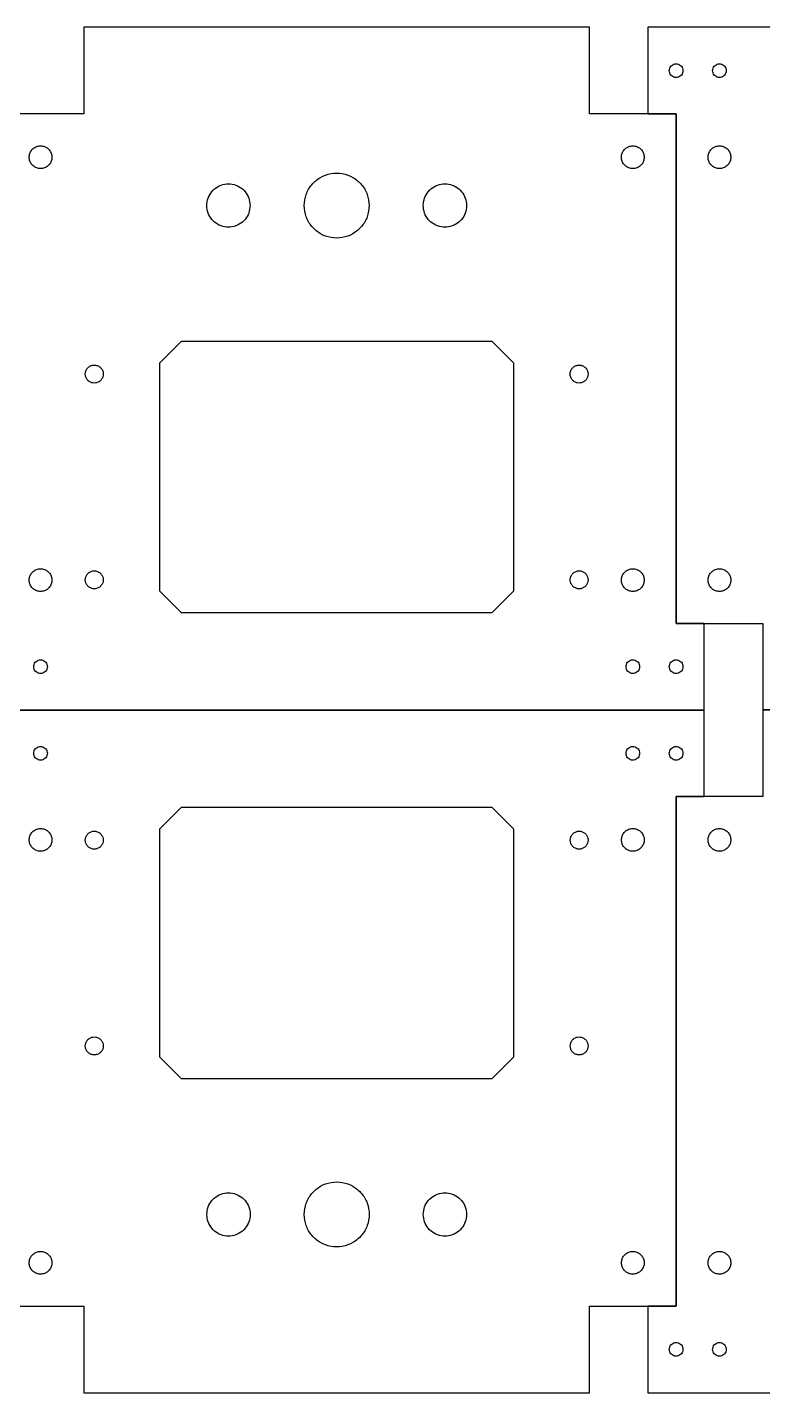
# Model space of a CAD drawing. Extents: x -80 to 731, y 0 to 550.
# Drawn here: x 247.2 to 417, y 0.1 to 315.3 of the extents above; entities that cross this region are included whole.
import ezdxf

# ---------------------------------------------------------------- set-up
doc = ezdxf.new("R2010")
doc.units = 0
doc.layers.add('Layer_1', color=7, linetype='CONTINUOUS')

msp = doc.modelspace()

# ---------------------------------------------------------------- linework, layer by layer
at = {"layer": 'Layer_1', "color": 7}
for p, q in [((377.041136, 315.341058), (260.241138, 315.341058)), ((260.241138, 315.341058), (260.241138, 295.341058)), ((377.041136, 295.341058), (377.041136, 315.341058)), ((560.341151, 315.341086), (390.541152, 315.341086)), ((390.541152, 315.341086), (390.541152, 295.341098)), ((395.466152, 305.341106), (395.466152, 305.341106)), ((405.466152, 305.341106), (405.466152, 305.341106)), ((260.241138, 295.341058), (240.241136, 295.341058)), ((397.041139, 295.341058), (377.041136, 295.341058)), ((390.541152, 295.341098), (397.04115, 295.341098)), ((397.041139, 177.741054), (397.041139, 295.341058)), ((397.04115, 295.341098), (397.04115, 177.741093)), ((252.866138, 285.341059), (252.866138, 285.341059)), ((389.666139, 285.341059), (389.666139, 285.341059)), ((404.41615, 285.34109), (404.41615, 285.34109)), ((298.641137, 274.191057), (298.641137, 274.191057)), ((326.141137, 274.191057), (326.141137, 274.191057)), ((348.641137, 274.191057), (348.641137, 274.191057)), ((282.741139, 242.841059), (277.741137, 237.841058)), ((354.541136, 242.841059), (282.741139, 242.841059)), ((359.541137, 237.841058), (354.541136, 242.841059)), ((277.741137, 237.841058), (277.741137, 185.241053)), ((359.541137, 185.241053), (359.541137, 237.841058)), ((264.716139, 235.291058), (264.716139, 235.291058)), ((376.716138, 235.291058), (376.716138, 235.291058)), ((252.866138, 187.741062), (252.866138, 187.741062)), ((264.716139, 187.791072), (264.716139, 187.791072)), ((376.716138, 187.791072), (376.716138, 187.791072)), ((389.666139, 187.741062), (389.666139, 187.741062)), ((404.41615, 187.741093), (404.41615, 187.741093)), ((277.741137, 185.241053), (282.741139, 180.241063)), ((354.541136, 180.241063), (359.541137, 185.241053)), ((282.741139, 180.241063), (354.541136, 180.241063)), ((403.541137, 177.741054), (397.041139, 177.741054)), ((397.04115, 177.741093), (417.041152, 177.741093)), ((403.541137, 157.741065), (403.541137, 177.741054)), ((417.041152, 177.741093), (417.041152, 157.741094)), ((251.816136, 167.741045), (251.816136, 167.741045)), ((388.616136, 167.741045), (388.616136, 167.741045)), ((398.616136, 167.741045), (398.616136, 167.741045)), ((403.541109, 157.741085), (233.74111, 157.741085)), ((233.741138, 157.741065), (403.541137, 157.741065)), ((403.541109, 137.741097), (403.541109, 157.741085)), ((533.841122, 157.741096), (417.041124, 157.741096)), ((417.041124, 157.741096), (417.041124, 137.741097)), ((417.041152, 157.741094), (533.84115, 157.741094)), ((248.66611, 147.741105), (248.66611, 147.741105)), ((385.46611, 147.741105), (385.46611, 147.741105)), ((395.46611, 147.741105), (395.46611, 147.741105)), ((397.04111, 20.141092), (397.04111, 137.741097)), ((397.04111, 137.741097), (403.541109, 137.741097)), ((417.041124, 137.741097), (397.041122, 137.741097)), ((397.041122, 137.741097), (397.041122, 20.141092)), ((282.74111, 135.241088), (277.741109, 130.241098)), ((354.541108, 135.241088), (282.74111, 135.241088)), ((359.541109, 130.241098), (354.541108, 135.241088)), ((277.741109, 130.241098), (277.741109, 77.641093)), ((359.541109, 77.641093), (359.541109, 130.241098)), ((247.616108, 127.741089), (247.616108, 127.741089)), ((260.566109, 127.691079), (260.566109, 127.691079)), ((372.566108, 127.691079), (372.566108, 127.691079)), ((384.416108, 127.741089), (384.416108, 127.741089)), ((409.666124, 127.741097), (409.666124, 127.741097)), ((260.566109, 80.191092), (260.566109, 80.191092)), ((372.566108, 80.191092), (372.566108, 80.191092)), ((277.741109, 77.641093), (282.74111, 72.641092)), ((354.541108, 72.641092), (359.541109, 77.641093)), ((282.74111, 72.641092), (354.541108, 72.641092)), ((288.64111, 41.291094), (288.64111, 41.291094)), ((311.141109, 41.291094), (311.141109, 41.291094)), ((338.641109, 41.291094), (338.641109, 41.291094)), ((247.616108, 30.141092), (247.616108, 30.141092)), ((384.416108, 30.141092), (384.416108, 30.141092)), ((409.666124, 30.1411), (409.666124, 30.1411)), ((240.241108, 20.141092), (260.24111, 20.141092)), ((260.24111, 20.141092), (260.24111, 0.141093)), ((377.041108, 0.141093), (377.041108, 20.141092)), ((377.041108, 20.141092), (397.04111, 20.141092)), ((397.041122, 20.141092), (390.541123, 20.141092)), ((390.541123, 20.141092), (390.541123, 0.141104)), ((398.616122, 10.141084), (398.616122, 10.141084)), ((408.616122, 10.141084), (408.616122, 10.141084)), ((260.24111, 0.141093), (377.041108, 0.141093)), ((390.541123, 0.141104), (560.341122, 0.141104))]:
    msp.add_line(p, q, dxfattribs=at)
for points, knots in [([(395.466152, 305.341106), (395.484902, 305.156905), (395.522132, 304.791144), (395.811984, 304.307717), (396.236511, 303.948299), (396.762256, 303.757639), (397.320167, 303.757639), (397.845178, 303.948299), (398.272634, 304.307717), (398.551604, 304.791144), (398.648657, 305.3411), (398.551601, 305.891056), (398.272628, 306.374474), (397.84519, 306.73392), (397.320161, 306.924549), (396.762262, 306.924549), (396.2365, 306.73392), (395.81199, 306.374474), (395.522135, 305.891056), (395.484903, 305.525301), (395.466152, 305.341106)], [0, 0, 0, 0, 0.549773, 1.091665, 1.641429, 2.1912, 2.733094, 3.282865, 3.832629, 4.374522, 4.924294, 5.474048, 6.015941, 6.565716, 7.115481, 7.657376, 8.20714, 8.756916, 9.298808, 9.848562, 9.848562, 9.848562, 9.848562]), ([(405.466152, 305.341106), (405.484902, 305.156905), (405.522133, 304.791144), (405.811985, 304.307718), (406.236511, 303.948299), (406.762256, 303.757639), (407.320166, 303.757639), (407.845178, 303.948299), (408.272634, 304.307717), (408.551603, 304.791144), (408.648657, 305.3411), (408.551601, 305.891056), (408.272628, 306.374474), (407.845189, 306.73392), (407.32016, 306.924549), (406.762262, 306.924549), (406.236499, 306.73392), (405.811991, 306.374473), (405.522135, 305.891056), (405.484902, 305.525301), (405.466152, 305.341106)], [0, 0, 0, 0, 0.549773, 1.091666, 1.641428, 2.191199, 2.733094, 3.282865, 3.832628, 4.374521, 4.924294, 5.474048, 6.01594, 6.565716, 7.11548, 7.657375, 8.20714, 8.756914, 9.298807, 9.848561, 9.848561, 9.848561, 9.848561]), ([(252.866138, 285.341059), (252.834775, 285.647959), (252.772497, 286.257369), (252.289321, 287.062712), (251.581872, 287.661467), (250.705828, 287.979022), (249.776247, 287.979023), (248.90143, 287.661465), (248.189081, 287.062713), (247.724107, 286.257369), (247.561762, 285.341058), (247.724107, 284.424748), (248.18908, 283.619403), (248.901431, 283.020652), (249.776247, 282.703092), (250.705828, 282.703092), (251.581872, 283.020651), (252.289322, 283.619403), (252.772497, 284.424748), (252.834775, 285.034158), (252.866138, 285.341059)], [0, 0, 0, 0, 0.91603, 1.818952, 2.734982, 3.651013, 4.553934, 5.469964, 6.385996, 7.288917, 8.204948, 9.120979, 10.023901, 10.939932, 11.855962, 12.758883, 13.674915, 14.590945, 15.493867, 16.409898, 16.409898, 16.409898, 16.409898]), ([(389.666139, 285.341059), (389.634775, 285.647959), (389.572497, 286.257369), (389.08932, 287.062713), (388.38187, 287.661465), (387.505826, 287.979023), (386.576246, 287.979022), (385.701428, 287.661467), (384.98908, 287.062712), (384.524107, 286.257369), (384.361762, 285.341058), (384.524107, 284.424748), (384.98908, 283.619403), (385.701429, 283.020651), (386.576245, 282.703092), (387.505827, 282.703092), (388.381869, 283.020652), (389.089321, 283.619403), (389.572497, 284.424748), (389.634775, 285.034158), (389.666139, 285.341059)], [0, 0, 0, 0, 0.91603, 1.818952, 2.734984, 3.651014, 4.553934, 5.469966, 6.385996, 7.288917, 8.204948, 9.120979, 10.023901, 10.93993, 11.855962, 12.758883, 13.674913, 14.590945, 15.493867, 16.409898, 16.409898, 16.409898, 16.409898]), ([(404.41615, 285.34109), (404.447513, 285.034188), (404.509791, 284.424778), (404.992964, 283.619433), (405.700425, 283.020702), (406.576461, 282.703139), (407.506044, 282.70314), (408.380853, 283.020701), (409.093213, 283.619434), (409.558181, 284.424779), (409.720527, 285.34109), (409.558181, 286.257404), (409.093209, 287.062752), (408.380861, 287.661509), (407.506043, 287.979067), (406.576462, 287.979067), (405.700418, 287.661508), (404.992967, 287.062752), (404.509792, 286.257404), (404.447513, 285.647992), (404.41615, 285.34109)], [0, 0, 0, 0, 0.916034, 1.818953, 2.734974, 3.651004, 4.553925, 5.469957, 6.385976, 7.288895, 8.204928, 9.120963, 10.023888, 10.93992, 11.855952, 12.758873, 13.674903, 14.590937, 15.493862, 16.409897, 16.409897, 16.409897, 16.409897]), ([(326.141137, 274.191057), (326.051528, 275.067917), (325.873591, 276.809088), (324.493091, 279.110072), (322.471805, 280.820793), (319.968823, 281.728102), (317.312877, 281.728102), (314.813401, 280.820793), (312.778118, 279.110072), (311.449625, 276.809088), (310.985782, 274.191057), (311.449625, 271.573027), (312.778118, 269.272044), (314.813401, 267.561324), (317.312877, 266.654015), (319.968823, 266.654015), (322.471805, 267.561324), (324.493091, 269.272044), (325.873591, 271.573027), (326.051528, 273.314197), (326.141137, 274.191057)], [0, 0, 0, 0, 2.617232, 5.197007, 7.814237, 10.431468, 13.011242, 15.628473, 18.245704, 20.825478, 23.442711, 26.059941, 28.639715, 31.256945, 33.874176, 36.45395, 39.071181, 41.688412, 44.268186, 46.885416, 46.885416, 46.885416, 46.885416]), ([(298.641137, 274.191057), (298.581397, 274.77563), (298.462773, 275.936411), (297.54244, 277.4704), (296.194915, 278.61088), (294.526261, 279.215754), (292.75563, 279.215754), (291.089313, 278.610879), (289.732458, 277.4704), (288.846796, 275.93641), (288.537568, 274.191057), (288.846797, 272.445704), (289.732458, 270.911716), (291.089312, 269.771234), (292.755631, 269.166362), (294.526261, 269.166362), (296.194916, 269.771233), (297.542439, 270.911716), (298.462773, 272.445704), (298.581397, 273.606484), (298.641137, 274.191057)], [0, 0, 0, 0, 1.744821, 3.464671, 5.209491, 6.954312, 8.674161, 10.418982, 12.163802, 13.883652, 15.628473, 17.373292, 19.093141, 20.837962, 22.582783, 24.302632, 26.047453, 27.792274, 29.512124, 31.256943, 31.256943, 31.256943, 31.256943]), ([(348.641137, 274.191057), (348.581397, 274.77563), (348.462772, 275.93641), (347.54244, 277.4704), (346.194915, 278.610879), (344.526262, 279.215754), (342.75563, 279.215754), (341.089314, 278.61088), (339.732458, 277.4704), (338.846796, 275.936411), (338.537567, 274.191057), (338.846796, 272.445704), (339.732458, 270.911716), (341.089312, 269.771233), (342.755631, 269.166362), (344.526261, 269.166362), (346.194916, 269.771234), (347.542439, 270.911716), (348.462772, 272.445704), (348.581397, 273.606484), (348.641137, 274.191057)], [0, 0, 0, 0, 1.744821, 3.46467, 5.20949, 6.954311, 8.674161, 10.418982, 12.163802, 13.883652, 15.628473, 17.373292, 19.093141, 20.837963, 22.582783, 24.302633, 26.047453, 27.792274, 29.512124, 31.256943, 31.256943, 31.256943, 31.256943]), ([(264.716139, 235.291058), (264.691346, 235.533656), (264.642117, 236.01538), (264.260177, 236.651985), (263.700955, 237.125284), (263.008463, 237.376306), (262.273652, 237.376306), (261.58213, 237.125284), (261.019035, 236.651985), (260.651485, 236.01538), (260.523155, 235.291058), (260.651485, 234.566736), (261.019035, 233.93013), (261.582129, 233.456829), (262.273652, 233.205808), (263.008463, 233.205808), (263.700955, 233.45683), (264.260177, 233.930131), (264.642117, 234.566736), (264.691347, 235.04846), (264.716139, 235.291058)], [0, 0, 0, 0, 0.7241, 1.437838, 2.161939, 2.886038, 3.599776, 4.323877, 5.047977, 5.761715, 6.485815, 7.209916, 7.923654, 8.647755, 9.371856, 10.085593, 10.809693, 11.533794, 12.247533, 12.971634, 12.971634, 12.971634, 12.971634]), ([(376.716138, 235.291058), (376.691346, 235.533656), (376.642116, 236.01538), (376.260179, 236.651985), (375.700956, 237.125284), (375.008464, 237.376306), (374.273652, 237.376306), (373.582131, 237.125284), (373.019036, 236.651985), (372.651485, 236.01538), (372.523154, 235.291058), (372.651485, 234.566736), (373.019036, 233.930131), (373.58213, 233.45683), (374.273652, 233.205808), (375.008464, 233.205808), (375.700956, 233.456829), (376.260178, 233.93013), (376.642117, 234.566736), (376.691346, 235.04846), (376.716138, 235.291058)], [0, 0, 0, 0, 0.7241, 1.437837, 2.161938, 2.886039, 3.599776, 4.323876, 5.047977, 5.761715, 6.485815, 7.209916, 7.923654, 8.647756, 9.371855, 10.085593, 10.809694, 11.533795, 12.247533, 12.971634, 12.971634, 12.971634, 12.971634]), ([(252.866138, 187.741062), (252.834775, 188.047963), (252.772497, 188.657373), (252.289326, 189.462717), (251.581865, 190.06145), (250.705829, 190.379012), (249.776246, 190.379012), (248.901437, 190.061449), (248.189077, 189.462718), (247.724107, 188.657373), (247.561761, 187.741062), (247.724107, 186.824747), (248.18908, 186.019399), (248.90143, 185.420644), (249.776247, 185.103084), (250.705828, 185.103084), (251.581873, 185.420643), (252.289322, 186.0194), (252.772497, 186.824747), (252.834775, 187.43416), (252.866138, 187.741062)], [0, 0, 0, 0, 0.916034, 1.818952, 2.734972, 3.651004, 4.553925, 5.469955, 6.385976, 7.288895, 8.204928, 9.120963, 10.023889, 10.939922, 11.855952, 12.758873, 13.674905, 14.590937, 15.493862, 16.409897, 16.409897, 16.409897, 16.409897]), ([(264.716139, 187.791072), (264.691346, 188.033666), (264.642116, 188.515386), (264.260175, 189.151986), (263.700955, 189.625288), (263.008465, 189.876317), (262.273651, 189.876317), (261.582129, 189.625288), (261.019037, 189.151986), (260.651486, 188.515386), (260.523156, 187.791065), (260.651484, 187.066742), (261.019035, 186.430131), (261.582129, 185.956827), (262.273651, 185.705798), (263.008465, 185.705797), (263.700955, 185.956827), (264.260177, 186.430131), (264.642118, 187.066742), (264.691347, 187.54847), (264.716139, 187.791072)], [0, 0, 0, 0, 0.724091, 1.437826, 2.16193, 2.886031, 3.599769, 4.323871, 5.047975, 5.761709, 6.4858, 7.20991, 7.923651, 8.647755, 9.371858, 10.085596, 10.809697, 11.533801, 12.247543, 12.971653, 12.971653, 12.971653, 12.971653]), ([(376.716138, 187.791072), (376.691345, 188.033666), (376.642116, 188.515386), (376.260176, 189.151986), (375.700956, 189.625288), (375.008465, 189.876317), (374.273651, 189.876317), (373.582131, 189.625288), (373.019038, 189.151986), (372.651486, 188.515386), (372.523154, 187.791065), (372.651484, 187.066742), (373.019036, 186.430131), (373.58213, 185.956827), (374.273651, 185.705797), (375.008465, 185.705798), (375.700956, 185.956827), (376.260179, 186.430131), (376.642118, 187.066742), (376.691346, 187.54847), (376.716138, 187.791072)], [0, 0, 0, 0, 0.724091, 1.437825, 2.161929, 2.886031, 3.599769, 4.32387, 5.047974, 5.761709, 6.4858, 7.20991, 7.923652, 8.647756, 9.371857, 10.085595, 10.809698, 11.533802, 12.247543, 12.971653, 12.971653, 12.971653, 12.971653]), ([(389.666139, 187.741062), (389.634775, 188.047963), (389.572497, 188.657373), (389.089325, 189.462718), (388.381863, 190.061449), (387.505828, 190.379012), (386.576245, 190.379012), (385.701435, 190.06145), (384.989076, 189.462717), (384.524107, 188.657373), (384.361762, 187.741062), (384.524108, 186.824747), (384.989079, 186.0194), (385.701428, 185.420643), (386.576246, 185.103084), (387.505827, 185.103084), (388.381871, 185.420644), (389.089321, 186.019399), (389.572497, 186.824747), (389.634775, 187.43416), (389.666139, 187.741062)], [0, 0, 0, 0, 0.916034, 1.818953, 2.734974, 3.651004, 4.553925, 5.469957, 6.385976, 7.288895, 8.204928, 9.120963, 10.023888, 10.93992, 11.855952, 12.758873, 13.674903, 14.590937, 15.493862, 16.409897, 16.409897, 16.409897, 16.409897]), ([(404.41615, 187.741093), (404.447513, 187.434192), (404.509792, 186.824782), (404.992968, 186.019438), (405.700418, 185.420686), (406.576462, 185.103128), (407.506042, 185.103129), (408.38086, 185.420685), (409.093208, 186.019439), (409.558181, 186.824782), (409.720527, 187.741093), (409.558181, 188.657404), (409.093209, 189.462748), (408.380859, 190.0615), (407.506043, 190.379059), (406.576462, 190.37906), (405.700419, 190.061499), (404.992967, 189.462749), (404.509792, 188.657404), (404.447513, 188.047994), (404.41615, 187.741093)], [0, 0, 0, 0, 0.91603, 1.818952, 2.734984, 3.651014, 4.553934, 5.469966, 6.385996, 7.288917, 8.204948, 9.120979, 10.023901, 10.93993, 11.855962, 12.758883, 13.674913, 14.590945, 15.493867, 16.409898, 16.409898, 16.409898, 16.409898]), ([(251.816136, 167.741045), (251.797387, 167.925246), (251.760156, 168.291007), (251.470305, 168.774434), (251.045778, 169.133852), (250.520032, 169.324512), (249.962122, 169.324512), (249.43711, 169.133853), (249.009656, 168.774433), (248.730686, 168.291007), (248.633631, 167.741052), (248.730688, 167.191095), (249.009662, 166.707678), (249.437099, 166.348231), (249.962128, 166.157602), (250.520026, 166.157602), (251.045789, 166.348232), (251.470298, 166.707678), (251.760154, 167.191095), (251.797386, 167.556851), (251.816136, 167.741045)], [0, 0, 0, 0, 0.549773, 1.091665, 1.641429, 2.1912, 2.733094, 3.282865, 3.832628, 4.374521, 4.924294, 5.474048, 6.015941, 6.565715, 7.11548, 7.657374, 8.207139, 8.756915, 9.298807, 9.848561, 9.848561, 9.848561, 9.848561]), ([(388.616136, 167.741045), (388.597387, 167.925246), (388.560156, 168.291007), (388.270304, 168.774433), (387.845778, 169.133853), (387.320032, 169.324512), (386.762122, 169.324512), (386.23711, 169.133852), (385.809654, 168.774434), (385.530685, 168.291007), (385.433632, 167.741052), (385.530687, 167.191095), (385.809661, 166.707678), (386.237099, 166.348232), (386.762128, 166.157602), (387.320027, 166.157602), (387.845789, 166.348231), (388.270297, 166.707678), (388.560153, 167.191095), (388.597386, 167.556851), (388.616136, 167.741045)], [0, 0, 0, 0, 0.549773, 1.091666, 1.641428, 2.191199, 2.733094, 3.282865, 3.832628, 4.374521, 4.924294, 5.474048, 6.01594, 6.565716, 7.11548, 7.657375, 8.20714, 8.756914, 9.298807, 9.848561, 9.848561, 9.848561, 9.848561]), ([(398.616136, 167.741045), (398.597387, 167.925246), (398.560156, 168.291007), (398.270305, 168.774434), (397.845778, 169.133852), (397.320032, 169.324512), (396.762122, 169.324512), (396.23711, 169.133852), (395.809654, 168.774434), (395.530685, 168.291007), (395.433632, 167.741052), (395.530687, 167.191095), (395.809661, 166.707678), (396.237099, 166.348232), (396.762128, 166.157602), (397.320026, 166.157602), (397.845789, 166.348232), (398.270298, 166.707678), (398.560154, 167.191095), (398.597386, 167.556851), (398.616136, 167.741045)], [0, 0, 0, 0, 0.549773, 1.091665, 1.641429, 2.1912, 2.733094, 3.282865, 3.832629, 4.374522, 4.924294, 5.474048, 6.015941, 6.565716, 7.115481, 7.657376, 8.20714, 8.756916, 9.298808, 9.848562, 9.848562, 9.848562, 9.848562]), ([(248.66611, 147.741105), (248.68486, 147.556904), (248.722091, 147.191143), (249.011943, 146.707717), (249.436469, 146.348298), (249.962214, 146.157638), (250.520124, 146.157638), (251.045136, 146.348298), (251.472592, 146.707716), (251.751561, 147.191143), (251.848615, 147.741099), (251.751559, 148.291055), (251.472586, 148.774473), (251.045147, 149.133919), (250.520118, 149.324548), (249.96222, 149.324548), (249.436457, 149.133919), (249.011949, 148.774472), (248.722093, 148.291055), (248.68486, 147.9253), (248.66611, 147.741105)], [0, 0, 0, 0, 0.549773, 1.091666, 1.641428, 2.191199, 2.733094, 3.282865, 3.832628, 4.374521, 4.924294, 5.474048, 6.01594, 6.565716, 7.11548, 7.657375, 8.20714, 8.756914, 9.298807, 9.848561, 9.848561, 9.848561, 9.848561]), ([(385.46611, 147.741105), (385.48486, 147.556904), (385.52209, 147.191143), (385.811942, 146.707716), (386.236469, 146.348298), (386.762214, 146.157638), (387.320124, 146.157638), (387.845136, 146.348298), (388.272591, 146.707717), (388.551561, 147.191143), (388.648615, 147.741099), (388.551559, 148.291055), (388.272585, 148.774472), (387.845147, 149.133919), (387.320119, 149.324548), (386.76222, 149.324548), (386.236458, 149.133919), (385.811948, 148.774473), (385.522093, 148.291055), (385.48486, 147.9253), (385.46611, 147.741105)], [0, 0, 0, 0, 0.549773, 1.091665, 1.641429, 2.1912, 2.733094, 3.282865, 3.832628, 4.374521, 4.924294, 5.474048, 6.015941, 6.565715, 7.11548, 7.657374, 8.207139, 8.756915, 9.298807, 9.848561, 9.848561, 9.848561, 9.848561]), ([(395.46611, 147.741105), (395.48486, 147.556904), (395.52209, 147.191143), (395.811941, 146.707716), (396.236468, 146.348298), (396.762214, 146.157638), (397.320124, 146.157638), (397.845136, 146.348298), (398.272592, 146.707716), (398.551561, 147.191143), (398.648614, 147.741099), (398.551559, 148.291055), (398.272586, 148.774473), (397.845147, 149.133919), (397.320118, 149.324548), (396.76222, 149.324548), (396.236457, 149.133919), (395.811948, 148.774473), (395.522092, 148.291055), (395.48486, 147.9253), (395.46611, 147.741105)], [0, 0, 0, 0, 0.549773, 1.091665, 1.641429, 2.1912, 2.733094, 3.282865, 3.832629, 4.374522, 4.924294, 5.474048, 6.015941, 6.565716, 7.115481, 7.657376, 8.20714, 8.756916, 9.298808, 9.848562, 9.848562, 9.848562, 9.848562]), ([(247.616108, 127.741089), (247.647471, 127.434187), (247.709749, 126.824777), (248.192922, 126.019433), (248.900383, 125.420701), (249.776419, 125.103138), (250.706002, 125.103139), (251.580811, 125.4207), (252.293171, 126.019433), (252.758139, 126.824778), (252.920485, 127.741089), (252.758139, 128.657403), (252.293167, 129.462751), (251.580819, 130.061508), (250.706001, 130.379066), (249.77642, 130.379067), (248.900376, 130.061507), (248.192925, 129.462752), (247.70975, 128.657403), (247.647471, 128.047991), (247.616108, 127.741089)], [0, 0, 0, 0, 0.916034, 1.818953, 2.734974, 3.651004, 4.553925, 5.469957, 6.385976, 7.288895, 8.204928, 9.120963, 10.023888, 10.93992, 11.855952, 12.758873, 13.674903, 14.590937, 15.493862, 16.409897, 16.409897, 16.409897, 16.409897]), ([(260.566109, 127.691079), (260.590901, 127.448484), (260.640131, 126.966765), (261.02207, 126.330164), (261.58129, 125.856862), (262.273782, 125.605833), (263.008595, 125.605833), (263.700116, 125.856863), (264.263208, 126.330164), (264.630761, 126.966764), (264.759092, 127.691085), (264.630763, 128.415409), (264.263211, 129.05202), (263.700116, 129.525323), (263.008595, 129.776353), (262.273781, 129.776353), (261.58129, 129.525324), (261.022068, 129.05202), (260.640129, 128.415409), (260.5909, 127.93368), (260.566109, 127.691079)], [0, 0, 0, 0, 0.724091, 1.437825, 2.161929, 2.886031, 3.599769, 4.32387, 5.047974, 5.761709, 6.4858, 7.20991, 7.923652, 8.647756, 9.371857, 10.085595, 10.809698, 11.533802, 12.247543, 12.971653, 12.971653, 12.971653, 12.971653]), ([(372.566108, 127.691079), (372.5909, 127.448484), (372.64013, 126.966764), (373.022071, 126.330164), (373.581291, 125.856863), (374.273782, 125.605833), (375.008596, 125.605833), (375.700117, 125.856862), (376.26321, 126.330164), (376.630761, 126.966765), (376.759091, 127.691085), (376.630762, 128.415409), (376.263212, 129.05202), (375.700117, 129.525324), (375.008596, 129.776353), (374.273782, 129.776353), (373.581291, 129.525323), (373.022069, 129.05202), (372.640128, 128.415409), (372.5909, 127.93368), (372.566108, 127.691079)], [0, 0, 0, 0, 0.724091, 1.437826, 2.16193, 2.886031, 3.599769, 4.323871, 5.047975, 5.761709, 6.4858, 7.20991, 7.923651, 8.647755, 9.371858, 10.085596, 10.809697, 11.533801, 12.247543, 12.971653, 12.971653, 12.971653, 12.971653]), ([(384.416108, 127.741089), (384.447472, 127.434187), (384.509749, 126.824778), (384.992921, 126.019433), (385.700381, 125.4207), (386.576417, 125.103139), (387.506001, 125.103138), (388.380809, 125.420701), (389.09317, 126.019433), (389.558139, 126.824778), (389.720485, 127.741089), (389.558139, 128.657403), (389.093166, 129.462752), (388.380817, 130.061507), (387.506, 130.379067), (386.576418, 130.379066), (385.700374, 130.061508), (384.992924, 129.462751), (384.50975, 128.657403), (384.447472, 128.047991), (384.416108, 127.741089)], [0, 0, 0, 0, 0.916034, 1.818952, 2.734972, 3.651004, 4.553925, 5.469955, 6.385976, 7.288895, 8.204928, 9.120963, 10.023889, 10.939922, 11.855952, 12.758873, 13.674905, 14.590937, 15.493862, 16.409897, 16.409897, 16.409897, 16.409897]), ([(409.666124, 127.741097), (409.63476, 128.047998), (409.572482, 128.657408), (409.089307, 129.462751), (408.381858, 130.061505), (407.505813, 130.379061), (406.576233, 130.379061), (405.701416, 130.061504), (404.989067, 129.462752), (404.524093, 128.657408), (404.361747, 127.741097), (404.524093, 126.824786), (404.989066, 126.019441), (405.701417, 125.420691), (406.576232, 125.10313), (407.505814, 125.103131), (408.381857, 125.42069), (409.089307, 126.019442), (409.572482, 126.824786), (409.63476, 127.434196), (409.666124, 127.741097)], [0, 0, 0, 0, 0.91603, 1.818952, 2.734982, 3.651013, 4.553934, 5.469964, 6.385996, 7.288917, 8.204948, 9.120979, 10.023901, 10.939932, 11.855962, 12.758883, 13.674915, 14.590945, 15.493867, 16.409898, 16.409898, 16.409898, 16.409898]), ([(260.566109, 80.191092), (260.590901, 79.948494), (260.64013, 79.466771), (261.022068, 78.830165), (261.581291, 78.356866), (262.273783, 78.105845), (263.008594, 78.105844), (263.700115, 78.356867), (264.263211, 78.830166), (264.630761, 79.466771), (264.759092, 80.191092), (264.630762, 80.915415), (264.26321, 81.55202), (263.700116, 82.02532), (263.008594, 82.276342), (262.273783, 82.276342), (261.58129, 82.025321), (261.022068, 81.55202), (260.64013, 80.915414), (260.590901, 80.43369), (260.566109, 80.191092)], [0, 0, 0, 0, 0.7241, 1.437837, 2.161938, 2.886039, 3.599776, 4.323876, 5.047977, 5.761715, 6.485815, 7.209916, 7.923654, 8.647756, 9.371855, 10.085593, 10.809694, 11.533795, 12.247533, 12.971634, 12.971634, 12.971634, 12.971634]), ([(372.566108, 80.191092), (372.5909, 79.948494), (372.64013, 79.466771), (373.022069, 78.830166), (373.581292, 78.356867), (374.273783, 78.105844), (375.008594, 78.105845), (375.700117, 78.356866), (376.263212, 78.830165), (376.630761, 79.466771), (376.759091, 80.191092), (376.630761, 80.915414), (376.263212, 81.55202), (375.700117, 82.025321), (375.008594, 82.276342), (374.273783, 82.276342), (373.581291, 82.02532), (373.022069, 81.55202), (372.640129, 80.915415), (372.5909, 80.43369), (372.566108, 80.191092)], [0, 0, 0, 0, 0.7241, 1.437838, 2.161939, 2.886038, 3.599776, 4.323877, 5.047977, 5.761715, 6.485815, 7.209916, 7.923654, 8.647755, 9.371856, 10.085593, 10.809693, 11.533794, 12.247533, 12.971634, 12.971634, 12.971634, 12.971634]), ([(311.141109, 41.291094), (311.230719, 40.414233), (311.408656, 38.673063), (312.789156, 36.372078), (314.810442, 34.661358), (317.313423, 33.754049), (319.969369, 33.754049), (322.468846, 34.661358), (324.504129, 36.372078), (325.832622, 38.673063), (326.296465, 41.291093), (325.832621, 43.909123), (324.504128, 46.210106), (322.468846, 47.920827), (319.969369, 48.828136), (317.313423, 48.828136), (314.810442, 47.920827), (312.789156, 46.210106), (311.408656, 43.909123), (311.230719, 42.167953), (311.141109, 41.291094)], [0, 0, 0, 0, 2.617232, 5.197007, 7.814237, 10.431468, 13.011242, 15.628473, 18.245704, 20.825478, 23.442711, 26.059941, 28.639715, 31.256945, 33.874176, 36.45395, 39.071181, 41.688412, 44.268186, 46.885416, 46.885416, 46.885416, 46.885416]), ([(288.64111, 41.291094), (288.70085, 40.70652), (288.819474, 39.54574), (289.739807, 38.011751), (291.087331, 36.871271), (292.755985, 36.266396), (294.526616, 36.266397), (296.192933, 36.871271), (297.549789, 38.011751), (298.43545, 39.54574), (298.744679, 41.291093), (298.43545, 43.036446), (297.549788, 44.570434), (296.192934, 45.710917), (294.526615, 46.315788), (292.755985, 46.315788), (291.08733, 45.710917), (289.739807, 44.570435), (288.819474, 43.036446), (288.70085, 41.875666), (288.64111, 41.291094)], [0, 0, 0, 0, 1.744821, 3.46467, 5.20949, 6.954311, 8.674161, 10.418982, 12.163802, 13.883652, 15.628473, 17.373292, 19.093141, 20.837963, 22.582783, 24.302633, 26.047453, 27.792274, 29.512124, 31.256943, 31.256943, 31.256943, 31.256943]), ([(338.641109, 41.291094), (338.700849, 40.70652), (338.819474, 39.54574), (339.739807, 38.011751), (341.087331, 36.871271), (342.755985, 36.266397), (344.526616, 36.266396), (346.192933, 36.871271), (347.549789, 38.011751), (348.43545, 39.54574), (348.744679, 41.291093), (348.43545, 43.036446), (347.549788, 44.570435), (346.192934, 45.710917), (344.526616, 46.315788), (342.755986, 46.315788), (341.08733, 45.710917), (339.739807, 44.570434), (338.819474, 43.036446), (338.700849, 41.875666), (338.641109, 41.291094)], [0, 0, 0, 0, 1.744821, 3.464671, 5.209491, 6.954312, 8.674161, 10.418982, 12.163802, 13.883652, 15.628473, 17.373292, 19.093141, 20.837962, 22.582783, 24.302632, 26.047453, 27.792274, 29.512124, 31.256943, 31.256943, 31.256943, 31.256943]), ([(247.616108, 30.141092), (247.647471, 29.834191), (247.70975, 29.224781), (248.192926, 28.419438), (248.900376, 27.820685), (249.77642, 27.503128), (250.706, 27.503128), (251.580818, 27.820684), (252.293166, 28.419438), (252.758139, 29.224782), (252.920485, 30.141092), (252.758139, 31.057403), (252.293167, 31.862747), (251.580817, 32.461499), (250.706001, 32.779058), (249.77642, 32.779059), (248.900377, 32.461498), (248.192925, 31.862748), (247.70975, 31.057403), (247.647471, 30.447993), (247.616108, 30.141092)], [0, 0, 0, 0, 0.91603, 1.818952, 2.734984, 3.651014, 4.553934, 5.469966, 6.385996, 7.288917, 8.204948, 9.120979, 10.023901, 10.93993, 11.855962, 12.758883, 13.674913, 14.590945, 15.493867, 16.409898, 16.409898, 16.409898, 16.409898]), ([(384.416108, 30.141092), (384.447472, 29.834191), (384.50975, 29.224782), (384.992925, 28.419438), (385.700374, 27.820684), (386.576419, 27.503128), (387.505999, 27.503128), (388.380816, 27.820685), (389.093165, 28.419438), (389.558139, 29.224781), (389.720485, 30.141092), (389.558139, 31.057403), (389.093166, 31.862748), (388.380815, 32.461498), (387.506, 32.779059), (386.576418, 32.779058), (385.700375, 32.461499), (384.992925, 31.862747), (384.50975, 31.057403), (384.447472, 30.447993), (384.416108, 30.141092)], [0, 0, 0, 0, 0.91603, 1.818952, 2.734982, 3.651013, 4.553934, 5.469964, 6.385996, 7.288917, 8.204948, 9.120979, 10.023901, 10.939932, 11.855962, 12.758883, 13.674915, 14.590945, 15.493867, 16.409898, 16.409898, 16.409898, 16.409898]), ([(409.666124, 30.1411), (409.63476, 30.448002), (409.572483, 31.057411), (409.089311, 31.862756), (408.381851, 32.461489), (407.505815, 32.77905), (406.576231, 32.779051), (405.701423, 32.461488), (404.989062, 31.862757), (404.524093, 31.057412), (404.361747, 30.1411), (404.524093, 29.224786), (404.989066, 28.419438), (405.701415, 27.820682), (406.576232, 27.503123), (407.505814, 27.503123), (408.381858, 27.820681), (409.089308, 28.419438), (409.572482, 29.224786), (409.63476, 29.834198), (409.666124, 30.1411)], [0, 0, 0, 0, 0.916034, 1.818952, 2.734972, 3.651004, 4.553925, 5.469955, 6.385976, 7.288895, 8.204928, 9.120963, 10.023889, 10.939922, 11.855952, 12.758873, 13.674905, 14.590937, 15.493862, 16.409897, 16.409897, 16.409897, 16.409897]), ([(398.616122, 10.141084), (398.597372, 10.325285), (398.560142, 10.691046), (398.270291, 11.174473), (397.845764, 11.533891), (397.320018, 11.724551), (396.762108, 11.724551), (396.237096, 11.533891), (395.80964, 11.174473), (395.530671, 10.691046), (395.433618, 10.14109), (395.530673, 9.591134), (395.809646, 9.107716), (396.237085, 8.74827), (396.762114, 8.557641), (397.320012, 8.557641), (397.845775, 8.74827), (398.270284, 9.107716), (398.56014, 9.591134), (398.597372, 9.956889), (398.616122, 10.141084)], [0, 0, 0, 0, 0.549773, 1.091665, 1.641429, 2.1912, 2.733094, 3.282865, 3.832629, 4.374522, 4.924294, 5.474048, 6.015941, 6.565716, 7.115481, 7.657376, 8.20714, 8.756916, 9.298808, 9.848562, 9.848562, 9.848562, 9.848562]), ([(408.616122, 10.141084), (408.597372, 10.325285), (408.560142, 10.691046), (408.27029, 11.174473), (407.845763, 11.533891), (407.320018, 11.724551), (406.762108, 11.724551), (406.237096, 11.533891), (405.809641, 11.174472), (405.530671, 10.691046), (405.433617, 10.14109), (405.530673, 9.591134), (405.809647, 9.107717), (406.237085, 8.74827), (406.762113, 8.557641), (407.320012, 8.557641), (407.845774, 8.74827), (408.270284, 9.107716), (408.560139, 9.591134), (408.597372, 9.956889), (408.616122, 10.141084)], [0, 0, 0, 0, 0.549773, 1.091665, 1.641429, 2.1912, 2.733094, 3.282865, 3.832628, 4.374521, 4.924294, 5.474048, 6.015941, 6.565715, 7.11548, 7.657374, 8.207139, 8.756915, 9.298807, 9.848561, 9.848561, 9.848561, 9.848561])]:
    msp.add_open_spline(points, degree=3, knots=knots, dxfattribs=at)

doc.saveas('drawing.dxf')
